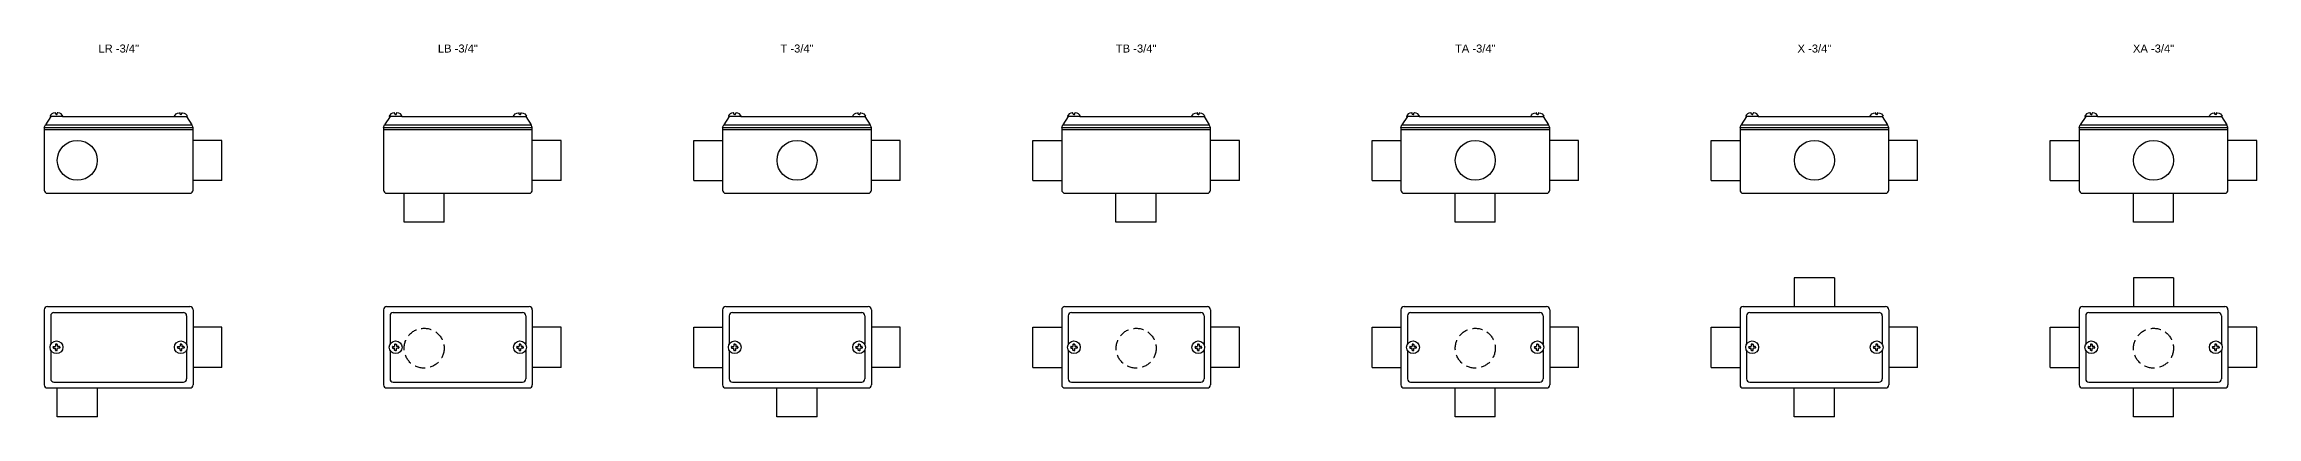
# Model space of a CAD drawing. Header units: millimetres. Extents: x -236 to 2679, y -77 to 688.
# Drawn here: x 1296 to 2679, y 173 to 407 of the extents above; entities that cross this region are included whole.
import ezdxf
from ezdxf.enums import TextEntityAlignment as Align

# ---------------------------------------------------------------- set-up
doc = ezdxf.new("R2010")
doc.units = ezdxf.units.MM
doc.linetypes.add('HIDDEN', pattern=[9.525, 6.35, -3.175])
doc.layers.add('CONDULETE', color=8, linetype='Continuous')
doc.layers.add('FURO VASADO', color=251, linetype='HIDDEN')
doc.styles.get("Standard").update_dxf_attribs({"font": 'arial.ttf'})

msp = doc.modelspace()

# ---------------------------------------------------------------- linework, layer by layer
at = {"layer": 'CONDULETE'}
for p, q in [((1300.3, 361.3), (1297, 356.1)), ((1307.6, 361.3), (1300.1, 361.3)), ((1303.4, 362.9), (1303.3, 363.5)), ((1303.9, 362.7), (1303.6, 362.7)), ((1303.9, 362.7), (1304.2, 362.7)), ((1304.4, 362.9), (1304.4, 363.5)), ((1307.6, 361.3), (1377.9, 361.3)), ((1377.9, 361.3), (1385.4, 361.3)), ((1381.1, 362.9), (1381.1, 363.5)), ((1381.6, 362.7), (1381.3, 362.7)), ((1381.6, 362.7), (1381.9, 362.7)), ((1382.1, 362.9), (1382.2, 363.5)), ((1385.2, 361.3), (1388.5, 356.1)), ((1512.3, 361.3), (1508.9, 356.1)), ((1519.6, 361.3), (1512, 361.3)), ((1515.3, 362.9), (1515.2, 363.5)), ((1515.8, 362.7), (1515.5, 362.7)), ((1515.8, 362.7), (1516.1, 362.7)), ((1516.3, 362.9), (1516.3, 363.5)), ((1519.6, 361.3), (1589.8, 361.3)), ((1589.8, 361.3), (1597.3, 361.3)), ((1593, 362.9), (1593, 363.5)), ((1593.5, 362.7), (1593.2, 362.7)), ((1593.5, 362.7), (1593.9, 362.7)), ((1594.1, 362.9), (1594.1, 363.5)), ((1597.1, 361.3), (1600.4, 356.1)), ((1724.2, 361.3), (1720.8, 356.1)), ((1731.5, 361.3), (1723.9, 361.3)), ((1727.2, 362.9), (1727.1, 363.5)), ((1727.7, 362.7), (1727.4, 362.7)), ((1727.7, 362.7), (1728, 362.7)), ((1728.2, 362.9), (1728.3, 363.5)), ((1731.5, 361.3), (1801.7, 361.3)), ((1801.7, 361.3), (1809.2, 361.3)), ((1804.9, 362.9), (1804.9, 363.5)), ((1805.4, 362.7), (1805.1, 362.7)), ((1805.4, 362.7), (1805.8, 362.7)), ((1806, 362.9), (1806, 363.5)), ((1809, 361.3), (1812.3, 356.1)), ((1936.1, 361.3), (1932.7, 356.1)), ((1943.4, 361.3), (1935.8, 361.3)), ((1939.1, 362.9), (1939, 363.5)), ((1939.6, 362.7), (1939.3, 362.7)), ((1939.6, 362.7), (1939.9, 362.7)), ((1940.1, 362.9), (1940.2, 363.5)), ((1943.4, 361.3), (2013.6, 361.3)), ((2013.6, 361.3), (2021.1, 361.3)), ((2016.8, 362.9), (2016.8, 363.5)), ((2017.3, 362.7), (2017, 362.7)), ((2017.3, 362.7), (2017.7, 362.7)), ((2017.9, 362.9), (2017.9, 363.5)), ((2020.9, 361.3), (2024.2, 356.1)), ((2148, 361.3), (2144.6, 356.1)), ((2155.3, 361.3), (2147.7, 361.3)), ((2151, 362.9), (2150.9, 363.5)), ((2151.5, 362.7), (2151.2, 362.7)), ((2151.5, 362.7), (2151.8, 362.7)), ((2152, 362.9), (2152.1, 363.5)), ((2155.3, 361.3), (2225.5, 361.3)), ((2225.5, 361.3), (2233, 361.3)), ((2228.7, 362.9), (2228.7, 363.5)), ((2229.2, 362.7), (2228.9, 362.7)), ((2229.2, 362.7), (2229.6, 362.7)), ((2229.8, 362.9), (2229.8, 363.5)), ((2232.8, 361.3), (2236.1, 356.1)), ((2359.9, 361.3), (2356.5, 356.1)), ((2367.2, 361.3), (2359.6, 361.3)), ((2362.9, 362.9), (2362.8, 363.5)), ((2363.4, 362.7), (2363.1, 362.7)), ((2363.4, 362.7), (2363.7, 362.7)), ((2363.9, 362.9), (2364, 363.5)), ((2367.2, 361.3), (2437.4, 361.3)), ((2437.4, 361.3), (2444.9, 361.3)), ((2440.6, 362.9), (2440.6, 363.5)), ((2441.2, 362.7), (2440.8, 362.7)), ((2441.2, 362.7), (2441.5, 362.7)), ((2441.7, 362.9), (2441.7, 363.5)), ((2444.7, 361.3), (2448, 356.1)), ((2571.8, 361.3), (2568.4, 356.1)), ((2579.1, 361.3), (2571.5, 361.3)), ((2574.8, 362.9), (2574.7, 363.5)), ((2575.3, 362.7), (2575, 362.7)), ((2575.3, 362.7), (2575.6, 362.7)), ((2575.8, 362.9), (2575.9, 363.5)), ((2579.1, 361.3), (2649.3, 361.3)), ((2649.3, 361.3), (2656.8, 361.3)), ((2652.5, 362.9), (2652.5, 363.5)), ((2653.1, 362.7), (2652.7, 362.7)), ((2653.1, 362.7), (2653.4, 362.7)), ((2653.6, 362.9), (2653.6, 363.5)), ((2656.6, 361.3), (2660, 356.1)), ((1296.3, 354.4), (1297, 356.1)), ((1296.3, 354.4), (1296.3, 315.3)), ((1296.3, 354.4), (1389.3, 354.4)), ((1296.3, 353.3), (1389.3, 353.3)), ((1297, 356.1), (1388.5, 356.1)), ((1389.3, 354.4), (1388.5, 356.1)), ((1389.3, 315.3), (1389.3, 354.4)), ((1407.3, 346.4), (1389.3, 346.4)), ((1407.3, 321.3), (1407.3, 346.4)), ((1508.2, 354.4), (1508.9, 356.1)), ((1508.2, 354.4), (1508.2, 315.3)), ((1508.2, 354.4), (1601.2, 354.4)), ((1508.2, 353.3), (1601.2, 353.3)), ((1508.9, 356.1), (1600.4, 356.1)), ((1601.2, 354.4), (1600.4, 356.1)), ((1601.2, 315.3), (1601.2, 354.4)), ((1619.2, 346.4), (1601.2, 346.4)), ((1619.2, 321.3), (1619.2, 346.4)), ((1702.1, 346.4), (1720.1, 346.4)), ((1702.1, 321.3), (1702.1, 346.4)), ((1720.1, 354.4), (1720.8, 356.1)), ((1720.1, 354.4), (1720.1, 315.3)), ((1720.1, 354.4), (1813.1, 354.4)), ((1720.1, 353.3), (1813.1, 353.3)), ((1720.8, 356.1), (1812.3, 356.1)), ((1813.1, 354.4), (1812.3, 356.1)), ((1813.1, 315.3), (1813.1, 354.4)), ((1831.1, 346.4), (1813.1, 346.4)), ((1831.1, 321.3), (1831.1, 346.4)), ((1914, 346.4), (1932, 346.4)), ((1914, 321.3), (1914, 346.4)), ((1932, 354.4), (1932.7, 356.1)), ((1932, 354.4), (1932, 315.3)), ((1932, 354.4), (2025, 354.4)), ((1932, 353.3), (2025, 353.3)), ((1932.7, 356.1), (2024.2, 356.1)), ((2025, 354.4), (2024.2, 356.1)), ((2025, 315.3), (2025, 354.4)), ((2043, 346.4), (2025, 346.4)), ((2043, 321.3), (2043, 346.4)), ((2125.9, 346.4), (2143.9, 346.4)), ((2125.9, 321.3), (2125.9, 346.4)), ((2143.9, 354.4), (2144.6, 356.1)), ((2143.9, 354.4), (2143.9, 315.3)), ((2143.9, 354.4), (2236.9, 354.4)), ((2143.9, 353.3), (2236.9, 353.3)), ((2144.6, 356.1), (2236.1, 356.1)), ((2236.9, 354.4), (2236.1, 356.1)), ((2236.9, 315.3), (2236.9, 354.4)), ((2254.9, 346.4), (2236.9, 346.4)), ((2254.9, 321.3), (2254.9, 346.4)), ((2337.8, 346.4), (2355.8, 346.4)), ((2337.8, 321.3), (2337.8, 346.4)), ((2355.8, 354.4), (2356.5, 356.1)), ((2355.8, 354.4), (2355.8, 315.3)), ((2355.8, 354.4), (2448.8, 354.4)), ((2355.8, 353.3), (2448.8, 353.3)), ((2356.5, 356.1), (2448, 356.1)), ((2448.8, 354.4), (2448, 356.1)), ((2448.8, 315.3), (2448.8, 354.4)), ((2466.8, 346.4), (2448.8, 346.4)), ((2466.8, 321.3), (2466.8, 346.4)), ((2549.7, 346.4), (2567.7, 346.4)), ((2549.7, 321.3), (2549.7, 346.4)), ((2567.7, 354.4), (2568.4, 356.1)), ((2567.7, 354.4), (2567.7, 315.3)), ((2567.7, 354.4), (2660.7, 354.4)), ((2567.7, 353.3), (2660.7, 353.3)), ((2568.4, 356.1), (2660, 356.1)), ((2660.7, 354.4), (2660, 356.1)), ((2660.7, 315.3), (2660.7, 354.4)), ((2678.7, 346.4), (2660.7, 346.4)), ((2678.7, 321.3), (2678.7, 346.4)), ((1407.3, 321.3), (1389.3, 321.3)), ((1619.2, 321.3), (1601.2, 321.3)), ((1702.1, 321.3), (1720.1, 321.3)), ((1831.1, 321.3), (1813.1, 321.3)), ((1914, 321.3), (1932, 321.3)), ((2043, 321.3), (2025, 321.3)), ((2125.9, 321.3), (2143.9, 321.3)), ((2254.9, 321.3), (2236.9, 321.3)), ((2337.8, 321.3), (2355.8, 321.3)), ((2466.8, 321.3), (2448.8, 321.3)), ((2549.7, 321.3), (2567.7, 321.3)), ((2678.7, 321.3), (2660.7, 321.3)), ((1298.3, 313.3), (1387.3, 313.3)), ((1510.2, 313.3), (1599.2, 313.3)), ((1521.1, 295.3), (1521.1, 313.3)), ((1546.1, 295.3), (1546.1, 313.3)), ((1722.1, 313.3), (1811.1, 313.3)), ((1934, 313.3), (2023, 313.3)), ((1965.9, 295.3), (1965.9, 313.3)), ((1991, 295.3), (1991, 313.3)), ((2145.9, 313.3), (2234.9, 313.3)), ((2177.8, 295.3), (2177.8, 313.3)), ((2202.9, 295.3), (2202.9, 313.3)), ((2357.8, 313.3), (2446.8, 313.3)), ((2569.7, 313.3), (2658.7, 313.3)), ((2601.7, 295.3), (2601.7, 313.3)), ((2626.7, 295.3), (2626.7, 313.3)), ((1546.1, 295.3), (1521.1, 295.3)), ((1991, 295.3), (1965.9, 295.3)), ((2202.9, 295.3), (2177.8, 295.3)), ((2626.7, 295.3), (2601.7, 295.3)), ((2389.7, 260.4), (2389.7, 242.4)), ((2414.8, 260.4), (2389.7, 260.4)), ((2414.8, 260.4), (2414.8, 242.4)), ((2601.7, 260.4), (2601.7, 242.4)), ((2626.7, 260.4), (2601.7, 260.4)), ((2626.7, 260.4), (2626.7, 242.4)), ((1296.3, 240.4), (1296.3, 193.4)), ((1298.3, 242.4), (1387.3, 242.4)), ((1300.3, 236.6), (1300.3, 218.7)), ((1302.3, 238.6), (1383.2, 238.6)), ((1385.2, 236.6), (1385.2, 218.7)), ((1389.3, 240.4), (1389.3, 193.4)), ((1508.2, 240.4), (1508.2, 193.4)), ((1510.2, 242.4), (1599.2, 242.4)), ((1512.3, 236.6), (1512.3, 218.7)), ((1514.3, 238.6), (1595.1, 238.6)), ((1597.1, 236.6), (1597.1, 218.7)), ((1601.2, 240.4), (1601.2, 193.4)), ((1720.1, 240.4), (1720.1, 193.4)), ((1722.1, 242.4), (1811.1, 242.4)), ((1724.2, 236.6), (1724.2, 218.7)), ((1726.2, 238.6), (1807, 238.6)), ((1809, 236.6), (1809, 218.7)), ((1813.1, 240.4), (1813.1, 193.4)), ((1932, 240.4), (1932, 193.4)), ((1934, 242.4), (2023, 242.4)), ((1936.1, 236.6), (1936.1, 218.7)), ((1938.1, 238.6), (2018.9, 238.6)), ((2020.9, 236.6), (2020.9, 218.7)), ((2025, 240.4), (2025, 193.4)), ((2143.9, 240.4), (2143.9, 193.4)), ((2145.9, 242.4), (2234.9, 242.4)), ((2148, 236.6), (2148, 218.7)), ((2150, 238.6), (2230.8, 238.6)), ((2232.8, 236.6), (2232.8, 218.7)), ((2236.9, 240.4), (2236.9, 193.4)), ((2355.8, 240.4), (2355.8, 193.4)), ((2357.8, 242.4), (2446.8, 242.4)), ((2359.9, 236.6), (2359.9, 218.7)), ((2361.9, 238.6), (2442.7, 238.6)), ((2444.7, 236.6), (2444.7, 218.7)), ((2448.8, 240.4), (2448.8, 193.4)), ((2567.7, 240.4), (2567.7, 193.4)), ((2569.7, 242.4), (2658.7, 242.4)), ((2571.8, 236.6), (2571.8, 218.7)), ((2573.8, 238.6), (2654.6, 238.6)), ((2656.6, 236.6), (2656.6, 218.7)), ((2660.7, 240.4), (2660.7, 193.4)), ((1407.3, 229.4), (1389.3, 229.4)), ((1407.3, 204.3), (1407.3, 229.4)), ((1619.2, 229.4), (1601.2, 229.4)), ((1619.2, 204.3), (1619.2, 229.4)), ((1702.1, 229.4), (1720.1, 229.4)), ((1702.1, 204.3), (1702.1, 229.4)), ((1831.1, 229.4), (1813.1, 229.4)), ((1831.1, 204.3), (1831.1, 229.4)), ((1914, 229.4), (1932, 229.4)), ((1914, 204.3), (1914, 229.4)), ((2043, 229.4), (2025, 229.4)), ((2043, 204.3), (2043, 229.4)), ((2125.9, 229.4), (2143.9, 229.4)), ((2125.9, 204.3), (2125.9, 229.4)), ((2254.9, 229.4), (2236.9, 229.4)), ((2254.9, 204.3), (2254.9, 229.4)), ((2337.8, 229.4), (2355.8, 229.4)), ((2337.8, 204.3), (2337.8, 229.4)), ((2466.8, 229.4), (2448.8, 229.4)), ((2466.8, 204.3), (2466.8, 229.4)), ((2549.7, 229.4), (2567.7, 229.4)), ((2549.7, 204.3), (2549.7, 229.4)), ((2678.7, 229.4), (2660.7, 229.4)), ((2678.7, 204.3), (2678.7, 229.4)), ((1300.3, 215), (1300.3, 197.1)), ((1301.9, 216.9), (1301.9, 217.2)), ((1301.9, 216.9), (1301.9, 216.5)), ((1302.1, 217.4), (1303.1, 217.4)), ((1302.1, 216.3), (1303.1, 216.3)), ((1303.3, 218.6), (1303.3, 217.6)), ((1303.3, 215.1), (1303.3, 216.1)), ((1303.9, 218.8), (1303.5, 218.8)), ((1303.9, 214.9), (1303.5, 214.9)), ((1303.9, 218.8), (1304.2, 218.8)), ((1303.9, 214.9), (1304.2, 214.9)), ((1304.4, 218.6), (1304.4, 217.6)), ((1304.4, 215.1), (1304.4, 216.1)), ((1305.7, 217.4), (1304.6, 217.4)), ((1305.7, 216.3), (1304.6, 216.3)), ((1305.9, 216.9), (1305.9, 217.2)), ((1305.9, 216.9), (1305.9, 216.5)), ((1379.6, 216.9), (1379.6, 217.2)), ((1379.6, 216.9), (1379.6, 216.5)), ((1379.8, 217.4), (1380.9, 217.4)), ((1379.8, 216.3), (1380.9, 216.3)), ((1381.1, 218.6), (1381.1, 217.6)), ((1381.1, 215.1), (1381.1, 216.1)), ((1381.6, 218.8), (1381.3, 218.8)), ((1381.6, 214.9), (1381.3, 214.9)), ((1381.6, 218.8), (1382, 218.8)), ((1381.6, 214.9), (1382, 214.9)), ((1382.2, 218.6), (1382.2, 217.6)), ((1382.2, 215.1), (1382.2, 216.1)), ((1383.4, 217.4), (1382.4, 217.4)), ((1383.4, 216.3), (1382.4, 216.3)), ((1383.6, 216.9), (1383.6, 217.2)), ((1383.6, 216.9), (1383.6, 216.5)), ((1385.2, 215), (1385.2, 197.1)), ((1512.3, 215), (1512.3, 197.1)), ((1513.8, 216.9), (1513.8, 217.2)), ((1513.8, 216.9), (1513.8, 216.5)), ((1514, 217.4), (1515, 217.4)), ((1514, 216.3), (1515, 216.3)), ((1515.2, 218.6), (1515.2, 217.6)), ((1515.2, 215.1), (1515.2, 216.1)), ((1515.8, 218.8), (1515.4, 218.8)), ((1515.8, 214.9), (1515.4, 214.9)), ((1515.8, 218.8), (1516.1, 218.8)), ((1515.8, 214.9), (1516.1, 214.9)), ((1516.3, 218.6), (1516.3, 217.6)), ((1516.3, 215.1), (1516.3, 216.1)), ((1517.6, 217.4), (1516.5, 217.4)), ((1517.6, 216.3), (1516.5, 216.3)), ((1517.8, 216.9), (1517.8, 217.2)), ((1517.8, 216.9), (1517.8, 216.5)), ((1591.5, 216.9), (1591.5, 217.2)), ((1591.5, 216.9), (1591.5, 216.5)), ((1591.7, 217.4), (1592.8, 217.4)), ((1591.7, 216.3), (1592.8, 216.3)), ((1593, 218.6), (1593, 217.6)), ((1593, 215.1), (1593, 216.1)), ((1593.5, 218.8), (1593.2, 218.8)), ((1593.5, 214.9), (1593.2, 214.9)), ((1593.5, 218.8), (1593.9, 218.8)), ((1593.5, 214.9), (1593.9, 214.9)), ((1594.1, 218.6), (1594.1, 217.6)), ((1594.1, 215.1), (1594.1, 216.1)), ((1595.3, 217.4), (1594.3, 217.4)), ((1595.3, 216.3), (1594.3, 216.3)), ((1595.5, 216.9), (1595.5, 217.2)), ((1595.5, 216.9), (1595.5, 216.5)), ((1597.1, 215), (1597.1, 197.1)), ((1724.2, 215), (1724.2, 197.1)), ((1725.7, 216.9), (1725.7, 217.2)), ((1725.7, 216.9), (1725.7, 216.5)), ((1725.9, 217.4), (1727, 217.4)), ((1725.9, 216.3), (1727, 216.3)), ((1727.1, 218.6), (1727.1, 217.6)), ((1727.1, 215.1), (1727.1, 216.1)), ((1727.7, 218.8), (1727.3, 218.8)), ((1727.7, 214.9), (1727.3, 214.9)), ((1727.7, 218.8), (1728.1, 218.8)), ((1727.7, 214.9), (1728.1, 214.9)), ((1728.3, 218.6), (1728.3, 217.6)), ((1728.3, 215.1), (1728.3, 216.1)), ((1729.5, 217.4), (1728.4, 217.4)), ((1729.5, 216.3), (1728.4, 216.3)), ((1729.7, 216.9), (1729.7, 217.2)), ((1729.7, 216.9), (1729.7, 216.5)), ((1803.4, 216.9), (1803.4, 217.2)), ((1803.4, 216.9), (1803.4, 216.5)), ((1803.6, 217.4), (1804.7, 217.4)), ((1803.6, 216.3), (1804.7, 216.3)), ((1804.9, 218.6), (1804.9, 217.6)), ((1804.9, 215.1), (1804.9, 216.1)), ((1805.4, 218.8), (1805.1, 218.8)), ((1805.4, 214.9), (1805.1, 214.9)), ((1805.4, 218.8), (1805.8, 218.8)), ((1805.4, 214.9), (1805.8, 214.9)), ((1806, 218.6), (1806, 217.6)), ((1806, 215.1), (1806, 216.1)), ((1807.2, 217.4), (1806.2, 217.4)), ((1807.2, 216.3), (1806.2, 216.3)), ((1807.4, 216.9), (1807.4, 217.2)), ((1807.4, 216.9), (1807.4, 216.5)), ((1809, 215), (1809, 197.1)), ((1936.1, 215), (1936.1, 197.1)), ((1937.6, 216.9), (1937.6, 217.2)), ((1937.6, 216.9), (1937.6, 216.5)), ((1937.8, 217.4), (1938.9, 217.4)), ((1937.8, 216.3), (1938.9, 216.3)), ((1939, 218.6), (1939, 217.6)), ((1939, 215.1), (1939, 216.1)), ((1939.6, 218.8), (1939.2, 218.8)), ((1939.6, 214.9), (1939.2, 214.9)), ((1939.6, 218.8), (1940, 218.8)), ((1939.6, 214.9), (1940, 214.9)), ((1940.2, 218.6), (1940.2, 217.6)), ((1940.2, 215.1), (1940.2, 216.1)), ((1941.4, 217.4), (1940.3, 217.4)), ((1941.4, 216.3), (1940.3, 216.3)), ((1941.6, 216.9), (1941.6, 217.2)), ((1941.6, 216.9), (1941.6, 216.5)), ((2015.3, 216.9), (2015.3, 217.2)), ((2015.3, 216.9), (2015.3, 216.5)), ((2015.5, 217.4), (2016.6, 217.4)), ((2015.5, 216.3), (2016.6, 216.3)), ((2016.8, 218.6), (2016.8, 217.6)), ((2016.8, 215.1), (2016.8, 216.1)), ((2017.3, 218.8), (2017, 218.8)), ((2017.3, 214.9), (2017, 214.9)), ((2017.3, 218.8), (2017.7, 218.8)), ((2017.3, 214.9), (2017.7, 214.9)), ((2017.9, 218.6), (2017.9, 217.6)), ((2017.9, 215.1), (2017.9, 216.1)), ((2019.1, 217.4), (2018.1, 217.4)), ((2019.1, 216.3), (2018.1, 216.3)), ((2019.3, 216.9), (2019.3, 217.2)), ((2019.3, 216.9), (2019.3, 216.5)), ((2020.9, 215), (2020.9, 197.1)), ((2148, 215), (2148, 197.1)), ((2149.5, 216.9), (2149.5, 217.2)), ((2149.5, 216.9), (2149.5, 216.5)), ((2149.7, 217.4), (2150.8, 217.4)), ((2149.7, 216.3), (2150.8, 216.3)), ((2150.9, 218.6), (2150.9, 217.6)), ((2150.9, 215.1), (2150.9, 216.1)), ((2151.5, 218.8), (2151.1, 218.8)), ((2151.5, 214.9), (2151.1, 214.9)), ((2151.5, 218.8), (2151.9, 218.8)), ((2151.5, 214.9), (2151.9, 214.9)), ((2152.1, 218.6), (2152.1, 217.6)), ((2152.1, 215.1), (2152.1, 216.1)), ((2153.3, 217.4), (2152.2, 217.4)), ((2153.3, 216.3), (2152.2, 216.3)), ((2153.5, 216.9), (2153.5, 217.2)), ((2153.5, 216.9), (2153.5, 216.5)), ((2227.3, 216.9), (2227.3, 217.2)), ((2227.3, 216.9), (2227.3, 216.5)), ((2227.5, 217.4), (2228.5, 217.4)), ((2227.5, 216.3), (2228.5, 216.3)), ((2228.7, 218.6), (2228.7, 217.6)), ((2228.7, 215.1), (2228.7, 216.1)), ((2229.2, 218.8), (2228.9, 218.8)), ((2229.2, 214.9), (2228.9, 214.9)), ((2229.2, 218.8), (2229.6, 218.8)), ((2229.2, 214.9), (2229.6, 214.9)), ((2229.8, 218.6), (2229.8, 217.6)), ((2229.8, 215.1), (2229.8, 216.1)), ((2231, 217.4), (2230, 217.4)), ((2231, 216.3), (2230, 216.3)), ((2231.2, 216.9), (2231.2, 217.2)), ((2231.2, 216.9), (2231.2, 216.5)), ((2232.8, 215), (2232.8, 197.1)), ((2359.9, 215), (2359.9, 197.1)), ((2361.4, 216.9), (2361.4, 217.2)), ((2361.4, 216.9), (2361.4, 216.5)), ((2361.6, 217.4), (2362.7, 217.4)), ((2361.6, 216.3), (2362.7, 216.3)), ((2362.8, 218.6), (2362.8, 217.6)), ((2362.8, 215.1), (2362.8, 216.1)), ((2363.4, 218.8), (2363, 218.8)), ((2363.4, 214.9), (2363, 214.9)), ((2363.4, 218.8), (2363.8, 218.8)), ((2363.4, 214.9), (2363.8, 214.9)), ((2364, 218.6), (2364, 217.6)), ((2364, 215.1), (2364, 216.1)), ((2365.2, 217.4), (2364.1, 217.4)), ((2365.2, 216.3), (2364.1, 216.3)), ((2365.4, 216.9), (2365.4, 217.2)), ((2365.4, 216.9), (2365.4, 216.5)), ((2439.2, 216.9), (2439.2, 217.2)), ((2439.2, 216.9), (2439.2, 216.5)), ((2439.4, 217.4), (2440.4, 217.4)), ((2439.4, 216.3), (2440.4, 216.3)), ((2440.6, 218.6), (2440.6, 217.6)), ((2440.6, 215.1), (2440.6, 216.1)), ((2441.2, 218.8), (2440.8, 218.8)), ((2441.2, 214.9), (2440.8, 214.9)), ((2441.2, 218.8), (2441.5, 218.8)), ((2441.2, 214.9), (2441.5, 214.9)), ((2441.7, 218.6), (2441.7, 217.6)), ((2441.7, 215.1), (2441.7, 216.1)), ((2442.9, 217.4), (2441.9, 217.4)), ((2442.9, 216.3), (2441.9, 216.3)), ((2443.1, 216.9), (2443.1, 217.2)), ((2443.1, 216.9), (2443.1, 216.5)), ((2444.7, 215), (2444.7, 197.1)), ((2571.8, 215), (2571.8, 197.1)), ((2573.3, 216.9), (2573.3, 217.2)), ((2573.3, 216.9), (2573.3, 216.5)), ((2573.5, 217.4), (2574.6, 217.4)), ((2573.5, 216.3), (2574.6, 216.3)), ((2574.7, 218.6), (2574.7, 217.6)), ((2574.7, 215.1), (2574.7, 216.1)), ((2575.3, 218.8), (2574.9, 218.8)), ((2575.3, 214.9), (2574.9, 214.9)), ((2575.3, 218.8), (2575.7, 218.8)), ((2575.3, 214.9), (2575.7, 214.9)), ((2575.9, 218.6), (2575.9, 217.6)), ((2575.9, 215.1), (2575.9, 216.1)), ((2577.1, 217.4), (2576, 217.4)), ((2577.1, 216.3), (2576, 216.3)), ((2577.3, 216.9), (2577.3, 217.2)), ((2577.3, 216.9), (2577.3, 216.5)), ((2651.1, 216.9), (2651.1, 217.2)), ((2651.1, 216.9), (2651.1, 216.5)), ((2651.3, 217.4), (2652.3, 217.4)), ((2651.3, 216.3), (2652.3, 216.3)), ((2652.5, 218.6), (2652.5, 217.6)), ((2652.5, 215.1), (2652.5, 216.1)), ((2653.1, 218.8), (2652.7, 218.8)), ((2653.1, 214.9), (2652.7, 214.9)), ((2653.1, 218.8), (2653.4, 218.8)), ((2653.1, 214.9), (2653.4, 214.9)), ((2653.6, 218.6), (2653.6, 217.6)), ((2653.6, 215.1), (2653.6, 216.1)), ((2654.9, 217.4), (2653.8, 217.4)), ((2654.9, 216.3), (2653.8, 216.3)), ((2655.1, 216.9), (2655.1, 217.2)), ((2655.1, 216.9), (2655.1, 216.5)), ((2656.6, 215), (2656.6, 197.1)), ((1302.3, 195.1), (1383.2, 195.1)), ((1407.3, 204.3), (1389.3, 204.3)), ((1514.3, 195.1), (1595.1, 195.1)), ((1619.2, 204.3), (1601.2, 204.3)), ((1702.1, 204.3), (1720.1, 204.3)), ((1726.2, 195.1), (1807, 195.1)), ((1831.1, 204.3), (1813.1, 204.3)), ((1914, 204.3), (1932, 204.3)), ((1938.1, 195.1), (2018.9, 195.1)), ((2043, 204.3), (2025, 204.3)), ((2125.9, 204.3), (2143.9, 204.3)), ((2150, 195.1), (2230.8, 195.1)), ((2254.9, 204.3), (2236.9, 204.3)), ((2337.8, 204.3), (2355.8, 204.3)), ((2361.9, 195.1), (2442.7, 195.1)), ((2466.8, 204.3), (2448.8, 204.3)), ((2549.7, 204.3), (2567.7, 204.3)), ((2573.8, 195.1), (2654.6, 195.1)), ((2678.7, 204.3), (2660.7, 204.3)), ((1298.3, 191.4), (1387.3, 191.4)), ((1304.4, 173.4), (1304.4, 191.4)), ((1329.5, 173.4), (1329.5, 191.4)), ((1510.2, 191.4), (1599.2, 191.4)), ((1722.1, 191.4), (1811.1, 191.4)), ((1754, 173.4), (1754, 191.4)), ((1779.1, 173.4), (1779.1, 191.4)), ((1934, 191.4), (2023, 191.4)), ((2145.9, 191.4), (2234.9, 191.4)), ((2177.8, 173.4), (2177.8, 191.4)), ((2202.9, 173.4), (2202.9, 191.4)), ((2357.8, 191.4), (2446.8, 191.4)), ((2389.7, 173.4), (2389.7, 191.4)), ((2414.8, 173.4), (2414.8, 191.4)), ((2569.7, 191.4), (2658.7, 191.4)), ((2601.7, 173.4), (2601.7, 191.4)), ((2626.7, 173.4), (2626.7, 191.4)), ((1329.5, 173.4), (1304.4, 173.4)), ((1779.1, 173.4), (1754, 173.4)), ((2202.9, 173.4), (2177.8, 173.4)), ((2414.8, 173.4), (2389.7, 173.4)), ((2626.7, 173.4), (2601.7, 173.4))]:
    msp.add_line(p, q, dxfattribs=at)
for centre, radius in [((1316.9, 333.9), 12.5), ((1766.6, 333.9), 12.5), ((2190.4, 333.9), 12.5), ((2402.3, 333.9), 12.5), ((2614.2, 333.9), 12.5), ((1303.9, 216.9), 3.99), ((1381.6, 216.9), 3.99), ((1515.8, 216.9), 3.99), ((1593.5, 216.9), 3.99), ((1727.7, 216.9), 3.99), ((1805.4, 216.9), 3.99), ((1939.6, 216.9), 3.99), ((2017.3, 216.9), 3.99), ((2151.5, 216.9), 3.99), ((2229.2, 216.9), 3.99), ((2363.4, 216.9), 3.99), ((2441.2, 216.9), 3.99), ((2575.3, 216.9), 3.99), ((2653.1, 216.9), 3.99)]:
    msp.add_circle(centre, radius, dxfattribs=at)
for centre, radius, start, end in [((1300.1, 361.5), 0.2, 170.9615, 270), ((1303.1, 363.5), 0.2, 5.1527, 97.0004), ((1303.6, 362.9), 0.2, 185.1527, 270), ((1304.2, 362.9), 0.2, 270, 354.8473), ((1304.6, 363.5), 0.2, 82.9996, 174.8473), ((1307.6, 361.5), 0.2, 270, 9.0385), ((1377.9, 361.5), 0.2, 170.9615, 270), ((1380.9, 363.5), 0.2, 5.1527, 97.0004), ((1381.3, 362.9), 0.2, 185.1527, 270), ((1381.9, 362.9), 0.2, 270, 354.8473), ((1382.4, 363.5), 0.2, 82.9996, 174.8473), ((1385.4, 361.5), 0.2, 270, 9.0385), ((1512, 361.5), 0.2, 170.9615, 270), ((1515, 363.5), 0.2, 5.1527, 97.0004), ((1515.5, 362.9), 0.2, 185.1527, 270), ((1516.1, 362.9), 0.2, 270, 354.8473), ((1516.5, 363.5), 0.2, 82.9996, 174.8473), ((1519.6, 361.5), 0.2, 270, 9.0385), ((1589.8, 361.5), 0.2, 170.9615, 270), ((1592.8, 363.5), 0.2, 5.1527, 97.0004), ((1593.2, 362.9), 0.2, 185.1527, 270), ((1593.9, 362.9), 0.2, 270, 354.8473), ((1594.3, 363.5), 0.2, 82.9996, 174.8473), ((1597.3, 361.5), 0.2, 270, 9.0385), ((1723.9, 361.5), 0.2, 170.9615, 270), ((1726.9, 363.5), 0.2, 5.1527, 97.0004), ((1727.4, 362.9), 0.2, 185.1527, 270), ((1728, 362.9), 0.2, 270, 354.8473), ((1728.5, 363.5), 0.2, 82.9996, 174.8473), ((1731.5, 361.5), 0.2, 270, 9.0385), ((1801.7, 361.5), 0.2, 170.9615, 270), ((1804.7, 363.5), 0.2, 5.1527, 97.0004), ((1805.1, 362.9), 0.2, 185.1527, 270), ((1805.8, 362.9), 0.2, 270, 354.8473), ((1806.2, 363.5), 0.2, 82.9996, 174.8473), ((1809.2, 361.5), 0.2, 270, 9.0385), ((1935.8, 361.5), 0.2, 170.9615, 270), ((1938.8, 363.5), 0.2, 5.1527, 97.0004), ((1939.3, 362.9), 0.2, 185.1527, 270), ((1939.9, 362.9), 0.2, 270, 354.8473), ((1940.4, 363.5), 0.2, 82.9996, 174.8473), ((1943.4, 361.5), 0.2, 270, 9.0385), ((2013.6, 361.5), 0.2, 170.9615, 270), ((2016.6, 363.5), 0.2, 5.1527, 97.0004), ((2017, 362.9), 0.2, 185.1527, 270), ((2017.7, 362.9), 0.2, 270, 354.8473), ((2018.1, 363.5), 0.2, 82.9996, 174.8473), ((2021.1, 361.5), 0.2, 270, 9.0385), ((2147.7, 361.5), 0.2, 170.9615, 270), ((2150.7, 363.5), 0.2, 5.1527, 97.0004), ((2151.2, 362.9), 0.2, 185.1527, 270), ((2151.8, 362.9), 0.2, 270, 354.8473), ((2152.3, 363.5), 0.2, 82.9996, 174.8473), ((2155.3, 361.5), 0.2, 270, 9.0385), ((2225.5, 361.5), 0.2, 170.9615, 270), ((2228.5, 363.5), 0.2, 5.1527, 97.0004), ((2228.9, 362.9), 0.2, 185.1527, 270), ((2229.6, 362.9), 0.2, 270, 354.8473), ((2230, 363.5), 0.2, 82.9996, 174.8473), ((2233, 361.5), 0.2, 270, 9.0385), ((2359.6, 361.5), 0.2, 170.9615, 270), ((2362.6, 363.5), 0.2, 5.1527, 97.0004), ((2363.1, 362.9), 0.2, 185.1527, 270), ((2363.7, 362.9), 0.2, 270, 354.8473), ((2364.2, 363.5), 0.2, 82.9996, 174.8473), ((2367.2, 361.5), 0.2, 270, 9.0385), ((2437.4, 361.5), 0.2, 170.9615, 270), ((2440.4, 363.5), 0.2, 5.1527, 97.0004), ((2440.8, 362.9), 0.2, 185.1527, 270), ((2441.5, 362.9), 0.2, 270, 354.8473), ((2441.9, 363.5), 0.2, 82.9996, 174.8473), ((2444.9, 361.5), 0.2, 270, 9.0385), ((2571.5, 361.5), 0.2, 170.9615, 270), ((2574.5, 363.5), 0.2, 5.1527, 97.0004), ((2575, 362.9), 0.2, 185.1527, 270), ((2575.6, 362.9), 0.2, 270, 354.8473), ((2576.1, 363.5), 0.2, 82.9996, 174.8473), ((2579.1, 361.5), 0.2, 270, 9.0385), ((2649.3, 361.5), 0.2, 170.9615, 270), ((2652.3, 363.5), 0.2, 5.1527, 97.0004), ((2652.7, 362.9), 0.2, 185.1527, 270), ((2653.4, 362.9), 0.2, 270, 354.8473), ((2653.8, 363.5), 0.2, 82.9996, 174.8473), ((2656.8, 361.5), 0.2, 270, 9.0385), ((1298.3, 315.3), 2, 180, 270), ((1387.3, 315.3), 2, 270, 0), ((1510.2, 315.3), 2, 180, 270), ((1599.2, 315.3), 2, 270, 0), ((1722.1, 315.3), 2, 180, 270), ((1811.1, 315.3), 2, 270, 0), ((1934, 315.3), 2, 180, 270), ((2023, 315.3), 2, 270, 0), ((2145.9, 315.3), 2, 180, 270), ((2234.9, 315.3), 2, 270, 0), ((2357.8, 315.3), 2, 180, 270), ((2446.8, 315.3), 2, 270, 0), ((2569.7, 315.3), 2, 180, 270), ((2658.7, 315.3), 2, 270, 0), ((1298.3, 240.4), 2, 90, 180), ((1302.3, 236.6), 2, 90, 180), ((1383.2, 236.6), 2, 0, 90), ((1387.3, 240.4), 2, 0, 90), ((1510.2, 240.4), 2, 90, 180), ((1514.3, 236.6), 2, 90, 180), ((1595.1, 236.6), 2, 0, 90), ((1599.2, 240.4), 2, 0, 90), ((1722.1, 240.4), 2, 90, 180), ((1726.2, 236.6), 2, 90, 180), ((1807, 236.6), 2, 0, 90), ((1811.1, 240.4), 2, 0, 90), ((1934, 240.4), 2, 90, 180), ((1938.1, 236.6), 2, 90, 180), ((2018.9, 236.6), 2, 0, 90), ((2023, 240.4), 2, 0, 90), ((2145.9, 240.4), 2, 90, 180), ((2150, 236.6), 2, 90, 180), ((2230.8, 236.6), 2, 0, 90), ((2234.9, 240.4), 2, 0, 90), ((2357.8, 240.4), 2, 90, 180), ((2361.9, 236.6), 2, 90, 180), ((2442.7, 236.6), 2, 0, 90), ((2446.8, 240.4), 2, 0, 90), ((2569.7, 240.4), 2, 90, 180), ((2573.8, 236.6), 2, 90, 180), ((2654.6, 236.6), 2, 0, 90), ((2658.7, 240.4), 2, 0, 90), ((1302.1, 217.2), 0.2, 90, 180), ((1302.1, 216.5), 0.2, 180, 270), ((1303.1, 217.6), 0.16, 270, 0), ((1303.1, 216.1), 0.16, 0, 90), ((1303.5, 218.6), 0.2, 90, 180), ((1303.5, 215.1), 0.2, 180, 270), ((1304.2, 218.6), 0.2, 0, 90), ((1304.2, 215.1), 0.2, 270, 0), ((1304.6, 217.6), 0.16, 180, 270), ((1304.6, 216.1), 0.16, 90, 180), ((1305.7, 217.2), 0.2, 0, 90), ((1305.7, 216.5), 0.2, 270, 0), ((1379.8, 217.2), 0.2, 90, 180), ((1379.8, 216.5), 0.2, 180, 270), ((1380.9, 217.6), 0.16, 270, 0), ((1380.9, 216.1), 0.16, 0, 90), ((1381.3, 218.6), 0.2, 90, 180), ((1381.3, 215.1), 0.2, 180, 270), ((1382, 218.6), 0.2, 0, 90), ((1382, 215.1), 0.2, 270, 0), ((1382.4, 217.6), 0.16, 180, 270), ((1382.4, 216.1), 0.16, 90, 180), ((1383.4, 217.2), 0.2, 0, 90), ((1383.4, 216.5), 0.2, 270, 0), ((1514, 217.2), 0.2, 90, 180), ((1514, 216.5), 0.2, 180, 270), ((1515, 217.6), 0.16, 270, 0), ((1515, 216.1), 0.16, 0, 90), ((1515.4, 218.6), 0.2, 90, 180), ((1515.4, 215.1), 0.2, 180, 270), ((1516.1, 218.6), 0.2, 0, 90), ((1516.1, 215.1), 0.2, 270, 0), ((1516.5, 217.6), 0.16, 180, 270), ((1516.5, 216.1), 0.16, 90, 180), ((1517.6, 217.2), 0.2, 0, 90), ((1517.6, 216.5), 0.2, 270, 0), ((1591.7, 217.2), 0.2, 90, 180), ((1591.7, 216.5), 0.2, 180, 270), ((1592.8, 217.6), 0.16, 270, 0), ((1592.8, 216.1), 0.16, 0, 90), ((1593.2, 218.6), 0.2, 90, 180), ((1593.2, 215.1), 0.2, 180, 270), ((1593.9, 218.6), 0.2, 0, 90), ((1593.9, 215.1), 0.2, 270, 0), ((1594.3, 217.6), 0.16, 180, 270), ((1594.3, 216.1), 0.16, 90, 180), ((1595.3, 217.2), 0.2, 0, 90), ((1595.3, 216.5), 0.2, 270, 0), ((1725.9, 217.2), 0.2, 90, 180), ((1725.9, 216.5), 0.2, 180, 270), ((1727, 217.6), 0.16, 270, 0), ((1727, 216.1), 0.16, 0, 90), ((1727.3, 218.6), 0.2, 90, 180), ((1727.3, 215.1), 0.2, 180, 270), ((1728.1, 218.6), 0.2, 0, 90), ((1728.1, 215.1), 0.2, 270, 0), ((1728.4, 217.6), 0.16, 180, 270), ((1728.4, 216.1), 0.16, 90, 180), ((1729.5, 217.2), 0.2, 0, 90), ((1729.5, 216.5), 0.2, 270, 0), ((1803.6, 217.2), 0.2, 90, 180), ((1803.6, 216.5), 0.2, 180, 270), ((1804.7, 217.6), 0.16, 270, 0), ((1804.7, 216.1), 0.16, 0, 90), ((1805.1, 218.6), 0.2, 90, 180), ((1805.1, 215.1), 0.2, 180, 270), ((1805.8, 218.6), 0.2, 0, 90), ((1805.8, 215.1), 0.2, 270, 0), ((1806.2, 217.6), 0.16, 180, 270), ((1806.2, 216.1), 0.16, 90, 180), ((1807.2, 217.2), 0.2, 0, 90), ((1807.2, 216.5), 0.2, 270, 0), ((1937.8, 217.2), 0.2, 90, 180), ((1937.8, 216.5), 0.2, 180, 270), ((1938.9, 217.6), 0.16, 270, 0), ((1938.9, 216.1), 0.16, 0, 90), ((1939.2, 218.6), 0.2, 90, 180), ((1939.2, 215.1), 0.2, 180, 270), ((1940, 218.6), 0.2, 0, 90), ((1940, 215.1), 0.2, 270, 0), ((1940.3, 217.6), 0.16, 180, 270), ((1940.3, 216.1), 0.16, 90, 180), ((1941.4, 217.2), 0.2, 0, 90), ((1941.4, 216.5), 0.2, 270, 0), ((2015.5, 217.2), 0.2, 90, 180), ((2015.5, 216.5), 0.2, 180, 270), ((2016.6, 217.6), 0.16, 270, 0), ((2016.6, 216.1), 0.16, 0, 90), ((2017, 218.6), 0.2, 90, 180), ((2017, 215.1), 0.2, 180, 270), ((2017.7, 218.6), 0.2, 0, 90), ((2017.7, 215.1), 0.2, 270, 0), ((2018.1, 217.6), 0.16, 180, 270), ((2018.1, 216.1), 0.16, 90, 180), ((2019.1, 217.2), 0.2, 0, 90), ((2019.1, 216.5), 0.2, 270, 0), ((2149.7, 217.2), 0.2, 90, 180), ((2149.7, 216.5), 0.2, 180, 270), ((2150.8, 217.6), 0.16, 270, 0), ((2150.8, 216.1), 0.16, 0, 90), ((2151.1, 218.6), 0.2, 90, 180), ((2151.1, 215.1), 0.2, 180, 270), ((2151.9, 218.6), 0.2, 0, 90), ((2151.9, 215.1), 0.2, 270, 0), ((2152.2, 217.6), 0.16, 180, 270), ((2152.2, 216.1), 0.16, 90, 180), ((2153.3, 217.2), 0.2, 0, 90), ((2153.3, 216.5), 0.2, 270, 0), ((2227.5, 217.2), 0.2, 90, 180), ((2227.5, 216.5), 0.2, 180, 270), ((2228.5, 217.6), 0.16, 270, 0), ((2228.5, 216.1), 0.16, 0, 90), ((2228.9, 218.6), 0.2, 90, 180), ((2228.9, 215.1), 0.2, 180, 270), ((2229.6, 218.6), 0.2, 0, 90), ((2229.6, 215.1), 0.2, 270, 0), ((2230, 217.6), 0.16, 180, 270), ((2230, 216.1), 0.16, 90, 180), ((2231, 217.2), 0.2, 0, 90), ((2231, 216.5), 0.2, 270, 0), ((2361.6, 217.2), 0.2, 90, 180), ((2361.6, 216.5), 0.2, 180, 270), ((2362.7, 217.6), 0.16, 270, 0), ((2362.7, 216.1), 0.16, 0, 90), ((2363, 218.6), 0.2, 90, 180), ((2363, 215.1), 0.2, 180, 270), ((2363.8, 218.6), 0.2, 0, 90), ((2363.8, 215.1), 0.2, 270, 0), ((2364.1, 217.6), 0.16, 180, 270), ((2364.1, 216.1), 0.16, 90, 180), ((2365.2, 217.2), 0.2, 0, 90), ((2365.2, 216.5), 0.2, 270, 0), ((2439.4, 217.2), 0.2, 90, 180), ((2439.4, 216.5), 0.2, 180, 270), ((2440.4, 217.6), 0.16, 270, 0), ((2440.4, 216.1), 0.16, 0, 90), ((2440.8, 218.6), 0.2, 90, 180), ((2440.8, 215.1), 0.2, 180, 270), ((2441.5, 218.6), 0.2, 0, 90), ((2441.5, 215.1), 0.2, 270, 0), ((2441.9, 217.6), 0.16, 180, 270), ((2441.9, 216.1), 0.16, 90, 180), ((2442.9, 217.2), 0.2, 0, 90), ((2442.9, 216.5), 0.2, 270, 0), ((2573.5, 217.2), 0.2, 90, 180), ((2573.5, 216.5), 0.2, 180, 270), ((2574.6, 217.6), 0.16, 270, 0), ((2574.6, 216.1), 0.16, 0, 90), ((2574.9, 218.6), 0.2, 90, 180), ((2574.9, 215.1), 0.2, 180, 270), ((2575.7, 218.6), 0.2, 0, 90), ((2575.7, 215.1), 0.2, 270, 0), ((2576, 217.6), 0.16, 180, 270), ((2576, 216.1), 0.16, 90, 180), ((2577.1, 217.2), 0.2, 0, 90), ((2577.1, 216.5), 0.2, 270, 0), ((2651.3, 217.2), 0.2, 90, 180), ((2651.3, 216.5), 0.2, 180, 270), ((2652.3, 217.6), 0.16, 270, 0), ((2652.3, 216.1), 0.16, 0, 90), ((2652.7, 218.6), 0.2, 90, 180), ((2652.7, 215.1), 0.2, 180, 270), ((2653.4, 218.6), 0.2, 0, 90), ((2653.4, 215.1), 0.2, 270, 0), ((2653.8, 217.6), 0.16, 180, 270), ((2653.8, 216.1), 0.16, 90, 180), ((2654.9, 217.2), 0.2, 0, 90), ((2654.9, 216.5), 0.2, 270, 0), ((1302.3, 197.1), 2, 180, 270), ((1383.2, 197.1), 2, 270, 0), ((1514.3, 197.1), 2, 180, 270), ((1595.1, 197.1), 2, 270, 0), ((1726.2, 197.1), 2, 180, 270), ((1807, 197.1), 2, 270, 0), ((1938.1, 197.1), 2, 180, 270), ((2018.9, 197.1), 2, 270, 0), ((2150, 197.1), 2, 180, 270), ((2230.8, 197.1), 2, 270, 0), ((2361.9, 197.1), 2, 180, 270), ((2442.7, 197.1), 2, 270, 0), ((2573.8, 197.1), 2, 180, 270), ((2654.6, 197.1), 2, 270, 0), ((1298.3, 193.4), 2, 180, 270), ((1387.3, 193.4), 2, 270, 0), ((1510.2, 193.4), 2, 180, 270), ((1599.2, 193.4), 2, 270, 0), ((1722.1, 193.4), 2, 180, 270), ((1811.1, 193.4), 2, 270, 0), ((1934, 193.4), 2, 180, 270), ((2023, 193.4), 2, 270, 0), ((2145.9, 193.4), 2, 180, 270), ((2234.9, 193.4), 2, 270, 0), ((2357.8, 193.4), 2, 180, 270), ((2446.8, 193.4), 2, 270, 0), ((2569.7, 193.4), 2, 180, 270), ((2658.7, 193.4), 2, 270, 0)]:
    msp.add_arc(centre, radius, start, end, dxfattribs=at)
for centre, start_param, end_param in [((1303.9, 361.3), 4.912545, 6.1872), ((1303.9, 361.3), 3.237578, 4.512233), ((1515.8, 361.3), 4.912545, 6.1872), ((1515.8, 361.3), 3.237578, 4.512233), ((1727.7, 361.3), 4.912545, 6.1872), ((1727.7, 361.3), 3.237578, 4.512233), ((1939.6, 361.3), 4.912545, 6.1872), ((1939.6, 361.3), 3.237578, 4.512233), ((2151.5, 361.3), 4.912545, 6.1872), ((2151.5, 361.3), 3.237578, 4.512233), ((2363.4, 361.3), 4.912545, 6.1872), ((2363.4, 361.3), 3.237578, 4.512233), ((2575.3, 361.3), 4.912545, 6.1872), ((2575.3, 361.3), 3.237578, 4.512233)]:
    msp.add_ellipse(centre, major_axis=(-3.99, 0), ratio=0.605263, start_param=start_param, end_param=end_param, dxfattribs=at)
at = {"layer": 'CONDULETE', "extrusion": (0, 0, -1)}
for centre, start_param, end_param in [((1381.6, 361.3), 3.237578, 4.512233), ((1381.6, 361.3), 4.912545, 6.1872), ((1593.5, 361.3), 3.237578, 4.512233), ((1593.5, 361.3), 4.912545, 6.1872), ((1805.4, 361.3), 3.237578, 4.512233), ((1805.4, 361.3), 4.912545, 6.1872), ((2017.3, 361.3), 3.237578, 4.512233), ((2017.3, 361.3), 4.912545, 6.1872), ((2229.2, 361.3), 3.237578, 4.512233), ((2229.2, 361.3), 4.912545, 6.1872), ((2441.2, 361.3), 3.237578, 4.512233), ((2441.2, 361.3), 4.912545, 6.1872), ((2653.1, 361.3), 3.237578, 4.512233), ((2653.1, 361.3), 4.912545, 6.1872)]:
    msp.add_ellipse(centre, major_axis=(3.99, 0), ratio=0.605263, start_param=start_param, end_param=end_param, dxfattribs=at)
at = {"layer": 'FURO VASADO', "linetype": 'HIDDEN'}
for centre in [(1533.6, 216.3), (1978.5, 216.3), (2190.4, 216.3), (2614.2, 216.3)]:
    msp.add_circle(centre, 12.5, dxfattribs=at)

# ---------------------------------------------------------------- texts
at = {"color": 1}
for s, p in [('LR -3/4"', (1342.8, 404)), ('LB -3/4"', (1554.7, 404)), ('T -3/4"', (1766.6, 404)), ('TB -3/4"', (1978.5, 404)), ('TA -3/4"', (2190.4, 404)), ('X -3/4"', (2402.3, 404)), ('XA -3/4"', (2614.2, 404))]:
    msp.add_text(s, height=5, dxfattribs=at).set_placement(p, align=Align.MIDDLE)

doc.saveas('drawing.dxf')
